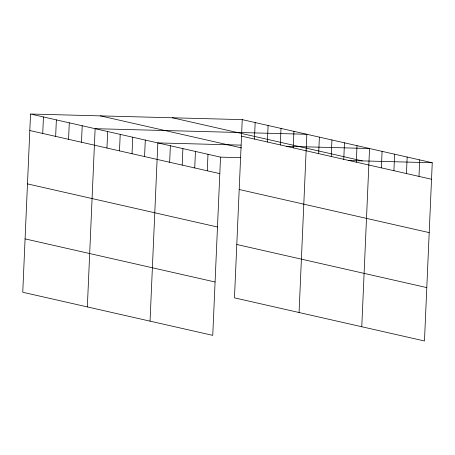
<?xml version="1.0" encoding="UTF-8"?>
<svg xmlns="http://www.w3.org/2000/svg" width="455" height="455" viewBox="0 0 455 455"><rect width="100%" height="100%" fill="white"/><g stroke="black" fill="none" stroke-linecap="round" stroke-linejoin="round"><path stroke-width="0.68" d="M30.53 114.029L22.75 292.258L212.752 335.369L220.533 157.14L30.53 114.029L242.248 119.631L432.25 162.742L424.47 340.971L234.467 297.86L242.248 119.631M42.73 133.457L43.453 116.958M55.652 136.386L56.369 119.892M68.574 139.321L69.291 122.822M81.49 142.25L82.213 125.756M87.349 306.915L95.129 128.685L306.852 134.288L299.066 312.517M106.953 148.029L107.67 131.529M119.489 150.872L120.211 134.379M132.03 153.716L132.752 137.222M144.571 156.565L145.293 140.066M150.048 321.139L157.834 142.916L241.11 145.117M169.652 162.253L170.369 145.759M182.193 165.102L182.91 148.603M194.729 167.946L195.451 151.447M207.27 170.79L207.992 154.296M254.447 139.059L255.17 122.56M267.369 141.988L268.092 125.495M280.291 144.923L281.008 128.424M293.208 147.852L293.93 131.358M318.671 153.631L319.387 137.137M331.212 156.475L331.928 139.981M343.752 159.324L344.469 142.825M356.288 162.168L357.01 145.674M361.771 326.747L369.551 148.518L286.275 146.311M381.37 167.861L382.092 151.361M393.911 170.705L394.627 154.205M406.451 173.548L407.168 157.055M418.992 176.392L419.709 159.898M220.533 157.14L240.792 157.675M348.268 160.518L432.25 162.742M172.382 117.782L362.385 160.894M241.531 136.125L431.528 179.242M100.401 115.877L241.56 147.909M29.814 130.522L219.81 173.634M239.199 189.502L429.201 232.613M27.482 183.894L217.479 227.011M236.799 244.489L426.801 287.6M25.082 238.886L215.079 281.998"/></g></svg>
